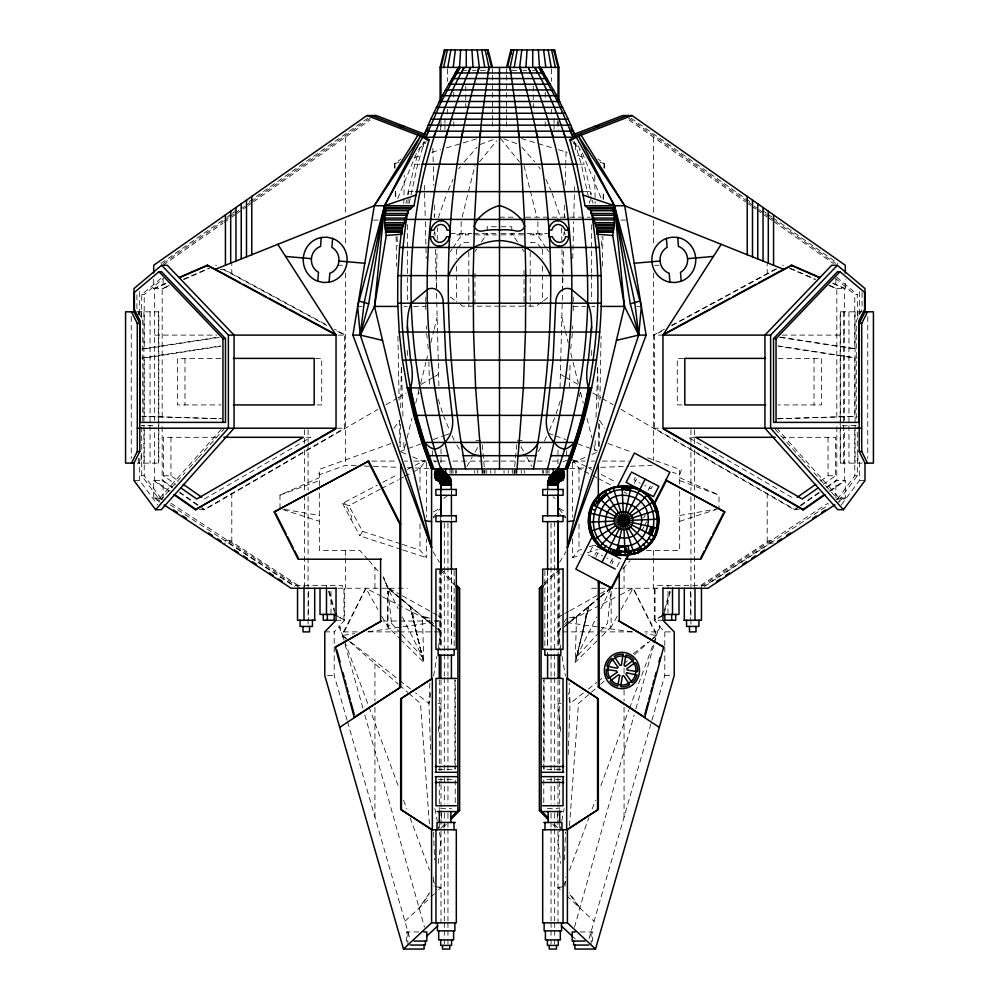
<?xml version="1.0" encoding="UTF-8"?>
<svg xmlns="http://www.w3.org/2000/svg" width="999" height="999" viewBox="0 0 999 999"><rect width="100%" height="100%" fill="white"/><g stroke="black" fill="none" stroke-linecap="round" stroke-linejoin="round"><path stroke-width="0.75" stroke-dasharray="5 3.75" d="M374.937 588.249L374.937 567.507M388.161 591.183L391.471 623.326L387.849 626.947L387.849 591.346L387.849 626.947L400.911 639.822M400.112 446.803L400.474 423.401M400.711 407.804L401.336 367.245M403.833 203.421L404.27 175.349M436.388 287.113L436.551 277.759M436.575 276.199L437.038 249.7M437.212 240.347L437.425 227.872M599.038 446.815L599.525 420.342M599.899 400.099L601.073 336.263M602.36 266.196L602.909 236.613M603.596 199.238L603.733 191.458M604.158 168.094L604.245 163.424L597.939 159.066M560.052 387.687L563.573 249.563M563.923 235.652L563.998 232.492M564.398 217.083L564.472 214.086M565.197 185.427L565.671 166.771M565.709 165.222L566.146 148.127M569.467 387.687L570.129 361.626M572.752 258.616L573.688 221.616M573.801 217.183L574.413 193.144M574.45 191.646L574.612 185.427M575.524 149.675L575.724 141.908M569.38 617.857L576.56 616.433L575.212 662.337L597.002 640.896M572.589 328.996L572.689 325.936M573.176 310.689L573.364 304.583M595.242 440.696L594.942 450.037L593.431 443.981M596.003 417.332L597.627 367.482M601.573 245.979L601.873 236.638M603.084 199.251L603.334 191.471M604.095 168.107L604.245 163.424L601.286 162.537M576.56 616.433L576.535 617.345L569.38 618.119M407.929 203.609L408.204 196.129M408.254 194.63L408.366 191.646M564.447 859.939L565.446 832.055M568.206 754.607L570.029 703.496L569.143 683.241M425.649 301.536L425.836 296.953M429.857 683.241L428.971 703.496L430.794 754.607M440.609 129.82L441.233 120.916M565.022 886.275L565.709 876.985M569.467 825.861L578.496 703.496L590.184 693.306M514.71 466.708L516.808 444.617M438.336 731.38L441.009 703.496L437.999 703.496M600.324 631.131L607.529 623.326L610.839 591.183M570.741 348.651L571.216 344.131M571.853 338.087L572.34 333.554M438.249 863.423L441.009 840.584L438.374 826.872M350.886 519.555L351.436 516.283L344.405 502.385M430.769 692.831L428.971 703.496L415.572 692.944M433.578 676.073L436.913 656.268M438.186 648.651L441.009 631.892L438.686 628.221M409.153 203.334L417.719 164.223L424.5 141.496M405.969 203.334L406.506 200.412M407.58 194.568L414.835 164.223L420.529 145.767M560.626 826.872L557.991 840.584L560.751 863.423M561.8 820.778L564.135 808.591M579.32 396.578L580.307 392.245M599.288 632.255L576.635 656.793L588.873 606.343L599.425 597.714M405.569 443.981L404.058 450.037L403.758 440.696M407.08 437.937L411.988 418.256M415.759 403.121L418.394 392.532M420.654 383.454L425.936 362.275M426.323 360.751L428.209 353.184M430.819 342.707L433.803 330.744M434.178 329.258L437.15 317.295M462.15 217.045L474.962 165.634M433.878 234.478L434.615 231.593M574.525 927.134L634.19 714.922M635.876 708.928L654.008 644.43M654.432 642.919L659.178 626.073L659.927 626.073L658.291 631.892L644.83 631.892M664.31 610.451L669.73 591.208M664.235 613.411L670.479 591.208M589.048 938.81L651.498 721.728M651.935 720.229L664.797 675.536L664.797 647.477M556.131 413.936L560.714 399.475M438.249 217.957L446.99 193.107M681.393 469.98L679.67 474.762L672.414 472.152M563.511 886.275L565.671 880.444M569.467 870.229L588.935 817.731M592.182 808.978L595.429 800.224M600.836 785.639L628.958 709.802M629.495 708.341L653.296 644.18M653.833 642.719L656.543 635.426L633.104 588.249L617.931 596.053M397.714 198.601L416.658 152.934M549.375 430.457L555.669 415.384M448.126 190.272L453.071 179.321M544.368 441.108L546.94 435.839M344.081 639.797L342.457 635.426L365.896 588.249L381.069 596.053M576.635 656.793L596.653 616.957M600.799 608.716L611.151 588.124L611.151 626.947L598.089 639.822M343.519 631.892L365.896 588.249L378.009 609.602M594.817 555.132L596.153 552.547L602.484 555.844M635.314 477.31L633.965 479.895L640.297 483.191M595.829 557.305L600.536 548.264M634.315 483.354L637 478.196M610.202 563.136L613.561 556.68M648.014 490.484L651.373 484.028M611.888 564.01L613.224 561.438L606.905 558.141M652.384 486.201L651.036 488.773L644.717 485.489M617.045 566.708L620.404 560.252M643.681 517.832L645.117 515.122M641.857 530.731L643.918 526.873M644.605 525.586L646.678 521.728M467.02 466.333L472.19 457.18M475.137 451.96L478.084 446.728M617.207 616.271L611.151 626.947L607.529 623.326M620.991 609.602L633.104 588.249L655.481 631.892M582.629 632.067L588.873 606.343L587.137 607.629L583.166 631.143L575.212 662.337L588.698 606.518L589.697 605.494M401.348 549.45L359.89 535.876L362.562 531.368L348.813 505.656L342.507 503.371L377.247 485.189M538.236 451.635L542.157 445.054M559.577 562.325L565.896 551.748M298.102 585.339L230.107 540.684L228.596 543.144L224.076 543.144M560.314 628.221L557.991 631.892L560.814 648.651M564.185 622.102L566.508 618.431M450.399 251.611L452.035 249.188M452.859 247.977L462.674 233.429L462.674 234.877M474.95 251.611L476.585 249.188M481.493 241.908L487.225 233.429L487.225 234.877M394.081 428.296L399.238 420.654M429.607 892.669L419.105 908.041L429.12 894.742M458.703 168.931L460.414 166.583M413.161 471.978L420.005 468.394L425.711 460.527M813.96 472.652L837.537 499.013L854.782 475.749L854.782 429.97M837.537 499.013L840.047 499.013L857.304 475.749L857.304 426.948M841.345 504.832L859.327 480.581L859.327 458.454M433.279 517.207L441.009 507.592M479.495 161.875L496.64 140.759M572.477 538.973L572.477 557.692L578.995 550.174L583.416 548.726M464.11 161.95L477.122 147.19M622.852 568.893L630.082 560.676M141.696 426.948L141.696 475.749L158.953 499.013L222.477 427.934M158.953 499.013L161.463 499.013L185.04 472.652M189.136 468.056L197.327 458.891M198.351 457.742L223.963 429.083M457.554 248.202L462.674 242.52L468.818 242.52L468.818 245.629M560.826 628.758L557.991 631.892L599.662 631.892M564.622 624.587L566.508 622.502L616.545 596.765M357.217 631.892L340.709 631.892L339.073 626.073L344.692 620.254L344.692 588.249M347.065 720.229L334.203 675.536L334.203 631.892L339.822 626.073L344.568 642.919M544.542 583.016L556.955 570.167M544.193 585.152L558.678 570.167M441.358 827.609L444.455 824.4M443.081 827.609L446.178 824.4M404.907 921.265L430.057 897.839M431.156 896.815L434.44 893.755M438.823 889.672L441.009 887.636L438.249 886.95M591.346 692.282L599.525 685.152M600.699 684.128L604.208 681.068M624.063 663.748L627.547 660.714M634.502 654.645L649.587 641.495M650.749 640.484L656.543 635.426L645.866 633.89M418.531 149.276L425.549 143.257M141.696 318.007L141.696 294.58L162.3 277.235M141.696 294.58L144.218 294.58L163.674 278.197M560.314 629.957L557.991 631.892L562.712 628.009M564.959 626.098L568.443 623.189M569.605 622.227L599.238 597.564M600.424 596.565L608.766 589.622M563.898 627.047L568.618 623.164M569.805 622.19L599.338 597.939M600.524 596.977L611.151 588.249L616.895 588.249M600.599 596.753L611.151 588.124M443.856 498.501L446.978 496.016M583.428 692.944L570.029 703.496L568.231 692.831M588.299 689.11L596.828 682.404M598.051 681.443L602.921 677.609M633.391 653.646L648.014 642.132M652.884 638.299L656.543 635.426M541.233 302.535L536.326 306.169L528.658 306.169M543.693 300.711L548.601 297.078M160.964 263.474L226.086 217.745M227.36 216.845L231.194 214.161M232.467 213.262L236.301 210.577M249.076 201.611L367.832 118.219M163.312 263.474L223.326 221.328M224.613 220.442L228.434 217.745M229.72 216.845L233.541 214.161M234.827 213.262L239.935 209.678M241.209 208.779L245.042 206.094M246.316 205.195L250.15 202.51M251.423 201.611L370.179 118.219M163.112 265.272L222.889 223.289M224.163 222.402L227.984 219.718M231.793 217.045L235.627 214.348M236.9 213.461L242.008 209.865M243.294 208.978L247.115 206.281M248.401 205.382L252.235 202.697M253.509 201.798L370.179 119.88M820.641 480.919L828.046 475.749L835.576 475.749L835.576 437.3L782.741 437.3M823.226 484.365L835.576 475.749M621.153 409.44L794.205 509.69L799.25 506.156M800.524 505.269L819.467 492.045M827.047 486.763L835.888 480.581L845.304 480.581L845.304 498.039L838.823 502.297M819.143 492.932L795.142 509.69L654.495 428.209L654.495 335.102L661.338 331.393M826.722 487.637L836.825 480.581L836.825 421.778M829.195 491.171L844.355 480.581L844.355 428.209M830.144 491.171L845.304 480.581M394.842 168.094L394.755 163.424L401.061 159.066M422.49 144.231L426.273 141.608M700.898 585.339L768.893 540.684L773.413 540.684L705.419 585.339L656.755 585.339L656.755 588.249M701.111 586.55L828.109 503.146M704.307 586.55L828.72 504.857M836.5 499.75L839.085 498.039M838.423 501.448L843.606 498.039M433.554 517.644L437.287 515.322M663.061 614.897L654.308 620.254L659.927 626.073M662.574 615.659L655.057 620.254L655.057 588.249M204.283 499.013L310.826 437.3L304.608 437.3M199.338 509.69L204.795 509.69L377.847 409.44M385.951 404.757L396.753 398.501M398.102 397.714L406.206 393.019M421.054 384.415L433.204 377.385M434.553 376.598L438.598 374.25M433.554 511.875L439.772 508.304M557.991 617.345L563.311 614.373M564.635 613.636L568.618 611.4M569.954 610.664L599.188 594.318M600.524 593.581L611.151 587.637M664.51 329.171L653.546 335.102L662.025 335.102M671.353 325.462L776.123 268.719M672.29 325.462L777.06 268.719M382.729 482.33L397.777 474.438M407.367 469.43L425.149 460.114M380.307 489.173L348.813 505.656L349.9 505.656M381.668 488.461L398.102 479.857M399.475 479.145L403.571 476.998M404.945 476.273L411.788 472.689M562.961 461.95L566.683 460.214M279.982 508.603L279.982 495.129L319.33 477.672M153.696 279.233L153.696 288.549L166.346 283.029M165.884 283.641L154.645 288.549L154.645 420.454M169.193 285.489L162.175 288.549L162.175 420.229M183.254 279.358L208.541 268.331M153.696 288.549L163.112 288.549L170.142 285.489M184.191 279.358L209.49 268.331M572.29 462.849L586.326 456.868M591.932 454.483L597.552 452.085M480.244 144.455L495.304 138.799M279.982 495.129L319.33 480.581M391.021 443.506L319.33 469.355L319.33 485.576M356.306 465.759L345.454 465.347L319.33 474.762L317.607 469.98M400.05 451.486L421.278 443.831M433.141 439.56L443.469 435.826M444.505 435.452L450.774 433.191M589.31 546.803L595.192 544.867M572.477 557.692L581.356 554.782M587.287 552.847L597.652 549.45M679.67 521.328L716.096 509.54M394.905 168.107L394.755 163.424L397.714 162.537M413.986 157.655L421.378 155.444M431.743 152.335L440.621 149.675M446.528 147.889L477.609 138.574M560.177 889.672L557.991 887.636L560.751 886.95M394.755 163.424L398.926 162.512M557.991 887.636L563.611 886.55M679.67 515.509L717.507 508.866M141.696 348.951L218.381 337.125M219.368 337.362L144.218 348.951L144.218 294.58M141.696 358.067L220.891 345.866M220.367 346.328L144.218 358.067L144.218 416.346L221.753 418.743M348.251 640.484L342.457 635.426L354.67 633.666M368.394 631.705L432.492 622.502L434.378 624.587M475.761 440.834L481.78 440.197M569.78 468.506L586.85 467.857M588.399 467.807L591.508 467.682M600.811 467.332L628.733 466.283M630.282 466.233L651.997 465.409M777.247 418.743L854.782 416.346L854.782 358.067L778.633 346.328M778.221 418.781L857.304 416.346M842.357 425.824L857.304 425.437L854.782 425.437M382.892 621.053L398.151 621.028M399.675 621.028L430.194 620.991M437.812 620.978L440.871 620.966M464.073 70.317L466.608 70.317M472.302 70.317L476.136 70.317M480.269 70.317L487.175 70.317M511.825 70.317L518.731 70.317M522.864 70.317L526.698 70.317M532.392 70.317L534.927 70.317M414.835 164.223L420.542 164.223M578.458 164.223L584.165 164.223L591.42 194.568M408.116 191.646L414.597 191.646M584.403 191.646L590.884 191.646M499.5 217.183L516.471 217.183M525.736 217.183L568.381 217.183M569.742 217.183L590.072 217.183M373.476 220.08L378.072 220.08M620.928 220.08L625.524 220.08M496.428 226.748L487.225 226.748L487.225 230.757M501.036 226.748L511.775 226.748L511.775 230.757M450.399 233.429L471.878 233.429M473.414 233.429L496.428 233.429M501.036 233.429L525.586 233.429M527.122 233.429L548.601 233.429M474.95 234.877L496.428 234.877M501.036 234.877L524.05 234.877M215.572 265.272L216.521 265.272M337.375 265.272L344.106 265.272M654.894 265.272L658.928 265.272M782.479 265.272L783.428 265.272M220.342 269.48L224.3 269.48L327.647 325.462M230.856 273.551L231.793 273.551L231.793 264.385M768.144 273.551L767.207 273.551L767.207 264.385M828.858 285.489L835.888 288.549L845.304 288.549L845.304 279.233M835.326 278.197L854.782 294.58L857.304 294.58L857.304 318.007M473.414 306.169L462.674 306.169L460.214 304.345M499.5 306.169L474.95 306.169L474.95 270.317M501.036 306.169L527.122 306.169M359.178 306.418L362.25 306.418M404.096 306.418L407.217 306.418M413.449 306.418L425.911 306.418M573.089 306.418L585.551 306.418M591.783 306.418L594.904 306.418M636.75 306.418L639.822 306.418M136.751 311.825L158.816 311.825L158.816 463.124L137.15 463.124M863.423 311.825L840.184 311.825L840.184 463.124L862.249 463.124M154.645 335.102L216.721 335.102M338.274 335.102L345.454 335.102L334.49 329.171M782.279 335.102L844.355 335.102M220.941 358.379L177.435 358.379L177.435 404.932L220.941 404.932M315.497 358.379L321.715 358.379L321.715 404.932L315.497 404.932M683.503 358.379L677.285 358.379L677.285 404.932L683.503 404.932M778.059 358.379L821.565 358.379L821.565 404.932L778.059 404.932M144.218 425.437L141.696 425.437L156.643 425.824M336.975 428.209L345.454 428.209M653.546 428.209L660.514 428.209M216.259 437.3L163.424 437.3L163.424 475.749L175.774 484.365M695.704 437.3L688.174 437.3L794.717 499.013M371.79 461.088L396.703 461.088M404.495 461.088L407.617 461.088M413.836 461.088L426.298 461.088M434.09 461.088L438.761 461.088M440.322 461.088L446.553 461.088M452.772 461.088L482.367 461.088M483.928 461.088L499.5 461.088M501.061 461.088L518.194 461.088M519.742 461.088L546.228 461.088M552.447 461.088L561.8 461.088M572.702 461.088L585.164 461.088M591.383 461.088L594.505 461.088M602.297 461.088L628.771 461.088M141.696 475.749L144.218 475.749L161.463 499.013M163.424 475.749L170.954 475.749L178.359 480.919M854.782 475.749L857.304 475.749M134.003 480.581L139.673 480.581L157.655 504.832M160.177 502.297L153.696 498.039L153.696 480.581L163.112 480.581L171.953 486.763M859.327 480.581L864.997 480.581M230.856 494.043L231.793 494.043L231.793 543.144M768.144 494.043L767.207 494.043L767.207 543.144M153.696 498.039L163.112 498.039L163.112 480.581M845.304 498.039L835.888 498.039L835.888 480.581M794.205 509.69L799.662 509.69M230.107 540.684L225.587 540.684L293.581 585.339L342.245 585.339L342.245 588.249M773.413 543.144L770.404 543.144L768.893 540.684M646.328 550.424L679.67 550.424L679.67 487.125M338.037 588.249L387.088 588.249M389.435 588.249L407.405 588.249M591.595 588.249L609.565 588.249M617.969 588.249L660.963 588.249M336.039 620.254L344.692 620.254L335.939 614.897M662.961 620.254L654.308 620.254L654.308 588.249M339.073 626.073L339.822 626.073M324.787 631.892L334.203 631.892M367.869 631.892L397.802 631.892M399.338 631.892L441.009 631.892L438.174 628.758M601.198 631.892L634.178 631.892M659.178 626.073L664.797 631.892L671.515 631.892M327.485 675.536L334.203 675.536M664.797 675.536L671.515 675.536M561.001 703.496L557.991 703.496L560.664 731.38M438.261 769.38L455.232 769.38L455.232 679.994M560.739 769.38L543.768 769.38L543.768 679.994M438.261 779.557L455.232 779.557L455.232 804.207M560.739 779.557L543.768 779.557L543.768 804.207M440.684 808.653L451.598 808.653M547.402 808.653L558.316 808.653M418.881 931.955L406.443 931.955L406.443 941.046L409.428 941.046M580.119 931.955L592.557 931.955L592.557 941.046L589.572 941.046M141.696 416.346L220.779 418.781M364.061 466.046L371.815 466.346M373.376 466.408L398.189 467.332M407.492 467.682L413.698 467.919M415.259 467.982L432.317 468.618M517.22 440.197L523.239 440.834M429.62 618.119L422.465 617.345L422.44 616.433L429.62 617.857M566.508 622.502L633.653 632.142M780.619 337.125L857.304 348.951M779.632 337.362L854.782 348.951L854.782 294.58M778.109 345.866L857.304 358.067M284.528 509.403L319.33 515.509M435.389 886.55L441.009 887.636M600.074 162.512L604.245 163.424M521.391 138.574L552.472 147.889M558.379 149.675L567.257 152.335M577.622 155.444L585.014 157.655M282.904 509.54L319.33 521.328M362.562 531.368L400.861 543.906M402.335 544.393L420.005 550.174L426.523 557.692L426.523 538.973M402.834 549.937L426.523 557.692M607.979 443.506L631.455 451.973M647.539 457.767L679.67 469.355L679.67 485.576M548.226 433.191L554.495 435.452M555.531 435.826L565.859 439.56M577.722 443.831L597.614 450.999M679.67 480.581L719.018 495.129L719.018 508.603M503.696 138.799L518.756 144.455M401.448 452.085L407.068 454.483M412.674 456.868L426.71 462.849M832.654 283.029L845.304 288.549M833.116 283.641L844.355 288.549L844.355 420.454M790.459 268.331L815.746 279.358M829.807 285.489L836.825 288.549L836.825 420.229M789.51 268.331L814.809 279.358M679.67 477.672L719.018 495.129M433.554 460.801L436.039 461.95M382.455 596.765L429.982 621.216M599.163 547.552L593.681 544.705L588.311 555.032L593.793 557.879M573.851 460.114L591.633 469.43M601.223 474.438L616.271 482.33M572.477 459.403L578.995 468.394L583.104 470.541M584.465 471.266L591.321 474.837M592.682 475.561L596.79 477.709M598.164 478.421L611.85 485.589M624.175 492.045L626.91 493.481M223.351 269.48L326.71 325.462M337.662 331.393L344.505 335.102L344.505 428.209L203.858 509.69L179.857 492.932M389.173 588.386L401.136 595.067M402.472 595.804L431.705 612.15M433.029 612.887L437.025 615.109M438.349 615.859L441.009 617.345M559.228 508.304L565.446 511.875M560.402 374.25L564.447 376.598M565.796 377.385L577.946 384.415M592.794 393.019L600.899 397.714M602.247 398.501L613.049 404.757M336.426 615.659L343.943 620.254L343.943 588.249M557.991 512.999L560.476 514.547M561.713 515.322L565.446 517.644M170.891 503.146L300.474 588.249M159.915 498.039L162.5 499.75M170.28 504.857L294.693 586.55M155.394 498.039L160.577 501.448M572.727 141.608L576.51 144.231M179.533 492.045L201.011 507.042M202.273 507.917L204.795 509.69M172.278 487.637L162.175 480.581L162.175 421.778M169.805 491.171L154.645 480.581L154.645 428.209M153.696 480.581L168.856 491.171M631.168 118.219L749.924 201.611M762.699 210.577L766.533 213.262M767.806 214.161L771.64 216.845M772.914 217.745L838.036 263.474M628.821 118.219L747.577 201.611M748.85 202.51L752.684 205.195M753.958 206.094L757.791 208.779M759.065 209.678L764.173 213.262M765.459 214.161L769.28 216.845M770.566 217.745L774.387 220.442M775.674 221.328L835.688 263.474M628.821 119.88L745.491 201.798M746.765 202.697L750.599 205.382M751.885 206.281L755.706 208.978M756.992 209.865L762.1 213.461M763.373 214.348L767.207 217.045M768.481 217.932L772.289 220.617M773.563 221.503L833.341 263.486M450.399 297.078L455.307 300.711M342.457 635.426L346.116 638.299M350.986 642.132L398.514 679.52M399.725 680.481L410.701 689.11M553.059 496.84L555.144 498.501M390.197 590.034L400.749 598.676M401.923 599.637L411.863 607.629L415.834 631.143L423.788 662.337L401.998 640.896M387.849 588.249L398.476 596.977M399.662 597.939L429.195 622.19M430.382 623.164L435.102 627.047M436.288 628.009L441.009 631.892L438.686 629.957M389.036 588.636L400.961 598.551M402.147 599.55L429.395 622.227M430.557 623.189L434.041 626.098M836.7 277.235L857.304 294.58M573.451 143.257L580.469 149.276M349.413 641.495L398.301 684.128M399.475 685.152L407.654 692.282M408.816 693.306L420.504 703.496L429.533 825.861M566.758 895.791L594.093 921.265M572.04 935.951L575.287 938.973M409.303 605.494L410.302 606.518L423.788 662.337L422.44 616.433M442.045 570.167L454.458 583.016M440.322 570.167L454.807 585.152M554.545 824.4L557.642 827.609M552.822 824.4L555.919 827.609M391.471 623.326L400.736 633.366M401.773 634.477L422.365 656.793L410.127 606.343L416.371 632.067M541.446 248.202L536.326 242.52L530.182 242.52L530.182 245.629M776.523 427.934L840.047 499.013M775.037 429.083L800.649 457.742M801.673 458.891L809.864 468.056M521.878 147.19L534.89 161.95M368.019 559.652L359.89 550.424L319.33 550.424L319.33 487.125M368.918 560.676L378.633 571.715M500.449 138.411L519.505 161.875M558.953 508.791L565.721 517.207M569.88 894.742L579.895 908.041L569.393 892.669M538.586 166.583L540.297 168.931M546.141 247.977L536.326 233.429L536.326 234.877M546.965 249.188L548.601 251.611M517.507 241.908L511.775 233.429L511.775 234.877M522.415 249.188L524.05 251.611M599.762 420.654L604.919 428.296M433.104 551.748L439.423 562.325M456.843 445.054L460.764 451.635M381.793 616.271L387.849 626.947M520.916 446.728L523.863 451.96M526.81 457.18L531.98 466.333M342.507 503.371L359.89 535.876M389.223 590.871L398.201 608.716M402.347 616.957L422.365 656.793M452.06 435.839L454.632 441.108M545.929 179.321L550.874 190.272M387.275 586.838L383.254 576.972L387.849 587.637M443.331 415.384L449.625 430.457M582.342 152.934L601.286 198.601M383.254 576.972L387.849 588.124M344.618 641.258L368.419 705.431M368.956 706.892L398.164 785.639M403.571 800.224L406.818 808.978M410.065 817.731L429.533 870.229M433.329 880.444L434.403 883.353M552.01 193.107L560.751 217.957M438.286 399.475L442.869 413.936M578.471 145.767L584.165 164.223M574.5 141.496L581.281 164.223L589.847 203.334M347.502 721.728L409.952 938.81M344.992 644.43L363.124 708.928M364.81 714.922L424.475 927.134M329.27 591.208L334.69 610.451M328.521 591.208L335.177 614.897M564.385 231.593L565.122 234.478M524.038 165.634L536.85 217.045M561.85 317.295L564.822 329.258M565.197 330.744L568.181 342.707M570.791 353.184L572.677 360.751M573.064 362.275L578.346 383.454M580.606 392.532L583.241 403.121M587.012 418.256L591.92 437.937M418.032 389.348L419.018 393.693M434.865 808.591L437.2 820.778M592.494 200.412L593.031 203.334M562.087 656.268L565.422 676.073M426.66 333.554L427.147 338.087M427.784 344.131L428.259 348.651M482.192 444.617L484.29 466.708M433.291 876.985L433.978 886.275M557.767 120.916L558.391 129.82M573.164 296.953L573.351 301.536M590.634 191.646L590.746 194.643M590.796 196.154L591.071 203.659M433.554 832.055L434.553 859.939M395.666 191.471L395.916 199.251M397.127 236.638L397.427 245.979M401.373 367.482L402.997 417.332M425.636 304.583L425.824 310.689M426.311 325.936L426.411 328.996M432.854 148.127L433.291 165.222M433.329 166.771L433.803 185.427M434.528 214.086L434.602 217.083M435.002 232.492L435.077 235.652M435.427 249.563L438.948 387.687M423.276 141.908L423.476 149.675M424.388 185.427L424.513 190.085M424.587 193.144L425.187 217.083M425.312 221.616L426.248 258.616M428.871 361.626L429.495 386.151M561.575 227.872L561.788 240.347M561.962 249.7L562.425 276.199M562.449 277.759L562.612 287.113M395.267 191.458L395.404 199.238M396.091 236.613L396.64 266.196M397.927 336.263L399.101 400.099M399.475 420.342L399.962 446.815M594.73 175.349L595.167 203.421M597.664 367.245L598.289 407.804M598.526 423.401L598.888 446.803M867.756 316.508L867.756 458.454M862.087 292.407L862.087 309.415L856.268 321.054L856.268 420.941M859.327 291.646L859.327 314.947M857.916 311.825L857.916 316.508M857.916 455.332L857.916 463.124M855.069 311.825L855.069 463.124M848.95 311.825L848.95 463.124M843.656 311.825L843.656 463.124M840.596 311.825L840.596 463.124M835.888 279.233L835.888 288.549M828.046 437.3L828.046 475.749M814.035 358.379L814.035 404.932M694.555 429.77L694.555 443.756M694.555 449.975L694.555 493.518M694.555 495.067L694.555 586.8M690.921 429.77L690.921 442.207M690.921 443.756L690.921 490.409M690.921 496.628L690.921 617.894M690.921 619.455L690.921 624.113M690.484 591.296L690.484 618.731M667.994 585.339L667.994 588.249M667.994 591.333L667.994 612.899M664.797 631.892L664.797 645.916M653.546 137.238L653.546 214.36M653.546 220.542L653.546 246.753M653.546 273.027L653.546 460.714M653.546 550.424L653.546 556.468M653.546 557.979L653.546 588.249M624.063 567.507L624.063 588.249M624.063 668.418L624.063 674.65M624.063 690.209L624.063 701.111M624.063 707.342L624.063 817.082M591.658 224.725L591.658 272.839M591.658 274.388L591.658 300.774M591.658 350.437L591.658 358.204M591.096 931.955L591.096 945.054M578.995 468.394L578.995 489.997M578.995 523.951L578.995 550.174M572.477 462.525L572.477 517.132M566.683 450.749L566.683 458.703M564.323 205.107L564.323 217.183M559.715 569.093L559.715 648.701M559.715 679.907L559.715 770.441M559.715 781.368L559.715 809.465M559.715 823.513L559.715 828.196M558.316 490.921L558.129 493.831M558.316 569.093L558.129 647.802M558.129 652.26L558.129 655.169M558.029 121.728L558.029 126.374M557.991 450.187L557.991 464.26M557.991 490.222L557.991 493.668M557.991 570.654L557.991 650.574M557.991 680.144L557.991 770.516M557.991 778.308L557.991 782.991M557.991 784.552L557.991 828.196M557.991 831.293L557.991 922.864M557.592 813.124L557.592 822.477M554.682 521.628L554.682 652.672M554.682 654.22L554.682 676.061M554.682 677.622L554.682 771.216M554.682 777.459L554.682 803.983M554.682 813.336L554.682 827.372M554.682 828.933L554.682 920.966M554.682 922.527L554.682 928.77M554.682 930.331L554.682 944.367M554.058 118.669L554.058 123.314M554.058 124.863L554.058 129.508M551.623 68.956L551.623 81.381M551.623 109.303L551.623 113.961M551.048 523.189L551.048 652.672M551.048 654.22L551.048 676.061M551.048 677.622L551.048 771.216M551.048 777.459L551.048 803.983M551.048 813.336L551.048 827.372M551.048 828.933L551.048 920.966M551.048 922.527L551.048 928.77M551.048 930.331L551.048 944.367M548.963 468.943L548.963 473.314M547.589 490.921L547.589 493.831M547.589 570.641L547.589 647.802M547.589 652.26L547.589 655.169M547.402 490.921L547.402 493.831M547.402 569.093L547.402 647.802M547.277 470.404L547.277 473.314M546.041 468.943L546.041 473.314M545.217 92.233L545.217 100M545.217 121.728L545.217 126.374M544.855 570.641L544.855 647.802M544.08 678.446L544.08 769.38M543.581 470.404L543.581 473.314M542.457 249.338L542.457 258.566M542.457 266.258L542.457 301.623M542.332 470.404L542.332 473.314M542.082 233.429L542.082 234.877L530.182 234.877L530.182 233.429M539.398 233.429L539.398 234.877M537.862 221.553L537.862 233.429M533.254 86.026L533.254 107.755M533.254 233.429L533.254 234.877M530.182 251.835L530.182 306.169M524.238 470.404L524.238 473.314M524.05 270.317L524.05 306.169M521.241 470.404L521.241 473.314M516.958 470.404L516.958 473.314M516.358 468.943L516.358 473.314M515.297 468.943L515.297 473.314M514.622 470.404L514.622 473.314M514.048 470.404L514.048 474.762M512.3 468.943L512.3 473.314M508.229 470.404L508.229 473.314M506.53 68.956L506.53 73.614M506.53 75.162L506.53 107.755M506.53 109.303L506.53 113.961M506.53 115.509L506.53 120.167M506.53 121.728L506.53 126.374M504.02 470.404L504.02 473.314M494.98 468.943L494.98 473.314M492.47 68.956L492.47 73.614M492.47 75.162L492.47 107.755M492.47 109.303L492.47 113.961M492.47 115.509L492.47 120.167M492.47 121.728L492.47 126.374M490.771 470.404L490.771 473.314M486.7 470.404L486.7 473.314M484.952 470.404L484.952 473.314M484.378 470.404L484.378 473.314M483.703 470.404L483.703 473.314M482.642 468.943L482.642 473.314M482.042 468.943L482.042 473.314M477.759 468.943L477.759 473.314M474.762 470.404L474.762 473.314M468.818 233.429L468.818 234.877L456.918 234.877L456.918 233.429M468.818 251.835L468.818 306.169M465.746 86.026L465.746 107.755M465.746 233.429L465.746 234.877M461.138 221.553L461.138 233.429M459.602 233.429L459.602 234.877M456.668 470.404L456.668 473.314M456.543 249.338L456.543 258.566M456.543 266.258L456.543 301.623M455.419 470.404L455.419 473.314M454.92 679.994L454.92 769.38M454.145 570.641L454.145 647.802M453.783 92.233L453.783 100M453.783 121.728L453.783 126.374M452.959 468.943L452.959 473.314M451.723 470.404L451.723 473.314M451.598 490.921L451.598 493.831M451.598 569.093L451.598 647.802M451.411 490.921L451.411 493.831M451.411 515.809L451.411 520.179M451.411 569.093L451.411 647.802M450.037 468.943L450.037 473.314M447.952 523.189L447.952 652.672M447.952 654.22L447.952 676.061M447.952 677.622L447.952 771.216M447.952 777.459L447.952 803.983M447.952 813.336L447.952 827.372M447.952 828.933L447.952 920.966M447.952 922.527L447.952 928.77M447.952 930.331L447.952 944.367M447.377 68.956L447.377 81.381M447.377 109.303L447.377 113.961M444.942 118.669L444.942 123.314M444.942 124.863L444.942 129.508M444.318 523.189L444.318 652.672M444.318 654.22L444.318 676.061M444.318 677.622L444.318 771.216M444.318 777.459L444.318 803.983M444.318 813.336L444.318 827.372M444.318 828.933L444.318 920.966M444.318 922.527L444.318 928.77M444.318 930.331L444.318 944.367M441.408 813.124L441.408 822.477M440.971 121.728L440.971 126.374M441.009 448.776L441.009 464.298M441.009 490.222L441.009 493.668M441.009 570.654L441.009 650.574M441.009 680.144L441.009 770.516M441.009 778.308L441.009 782.991M441.009 784.552L441.009 829.757M441.009 831.293L441.009 922.864M440.871 490.921L440.871 493.831M440.871 569.093L440.871 647.802M440.684 489.473L440.684 493.831M440.684 515.809L440.684 520.179M440.684 569.093L440.684 647.802M439.285 569.093L439.285 648.701M439.285 679.907L439.285 770.441M439.285 781.368L439.285 809.465M439.285 823.513L439.285 828.196M434.677 205.107L434.677 217.083M432.317 450.749L432.317 458.766M426.523 462.525L426.523 517.132M420.005 468.394L420.005 489.997M420.005 523.951L420.005 550.174M407.904 931.955L407.904 945.054M407.342 224.725L407.342 275.949M407.342 277.497L407.342 300.774M407.342 350.437L407.342 358.204M374.937 663.748L374.937 701.111M374.937 707.342L374.937 817.082M345.454 137.238L345.454 214.36M345.454 220.542L345.454 246.753M345.454 273.027L345.454 465.347M345.454 550.424L345.454 556.468M345.454 557.979L345.454 588.249M331.006 591.333L331.006 614.435M326.486 585.339L326.486 588.249M308.516 591.296L308.516 620.254M308.079 429.77L308.079 442.207M308.079 443.756L308.079 490.409M308.079 496.628L308.079 617.894M308.079 619.455L308.079 624.113M304.445 429.77L304.445 443.756M304.445 449.975L304.445 493.518M304.445 495.067L304.445 586.8M304.008 585.339L304.008 588.249M184.965 358.379L184.965 404.932M170.954 437.3L170.954 475.749M163.112 279.233L163.112 288.549M158.404 311.825L158.404 463.124M150.05 311.825L150.05 463.124M144.218 429.97L144.218 475.749M143.931 311.825L143.931 463.124M142.732 420.941L142.732 321.054L136.913 309.415L136.913 292.407M141.084 311.825L141.084 316.508M141.084 455.332L141.084 463.124M139.673 291.646L139.673 314.947M139.673 458.454L139.673 480.581M138.636 311.825L138.636 314.947M138.636 458.454L138.636 463.124M131.244 316.508L131.244 458.454"/><path stroke-width="1.5" d="M659.303 727.347L598.326 687.175L598.326 581.256L611.912 588.199L575.836 569.093L593.244 534.602M663.698 647.04L618.506 620.729L663.698 647.04L644.805 717.307L599.075 687.175L599.075 581.256M477.909 71.866L479.045 67.408C439.323 196.878 441.695 336.75 465.546 468.943M401.748 229.733L399.575 247.44L397.802 275.612L397.677 303.197L601.323 303.197L601.198 275.612L599.425 247.44L597.252 229.733M622.926 546.952L620.966 547.152A3.934 2.323 5 0 0 620.154 550.761L624.887 551.398A3.934 2.323 5 0 0 624.887 547.377L622.926 546.952L623.051 545.779M557.991 468.943L558.029 467.569M557.729 219.418L557.829 220.704A12.812 10.09 78.7 0 0 548.701 230.132L549.188 236.713A12.812 10.09 78.7 0 0 559.715 246.154L559.802 247.44M559.715 246.154A12.812 10.09 78.7 0 0 568.831 236.713L568.344 230.132A12.812 10.09 78.7 0 0 557.829 220.704M450.861 484.952L450.349 480.956L446.491 474.026C444.318 475.337 438.386 479.845 440.022 481.481C430.082 480.744 435.127 460.039 444.08 472.789M548.139 484.952L548.651 480.956L552.509 474.026C554.682 475.337 560.614 479.845 558.978 481.481C568.918 480.744 563.873 460.039 554.92 472.789M565.097 468.943L574.45 442.432A70.917 8.866 -73.3 0 0 583.016 415.384A72.752 9.241 -76.7 0 0 588.548 387.899A30.232 11.401 -79.4 0 1 588.399 360.09L591.608 326.773M662.961 588.249L662.961 620.254L674.213 631.892L674.213 675.536L595.516 949.05L567.407 922.864L542.682 922.864L542.682 829.757L567.407 829.757L598.326 809.39L598.326 698.813L567.407 678.446L567.407 468.943C588.299 416.171 599.862 359.79 601.311 303.034M459.503 67.408L460.639 49.95M525.936 67.408L527.072 49.95M591.346 332.043L591.608 326.498A32.567 12.438 -86.7 0 0 587.674 303.047C588.611 222.04 575.187 138.661 534.94 67.408L537.437 73.114M431.593 547.514L352.897 335.102L374.313 205.732L420.529 136.226L384.528 205.732L374.513 306.418L431.593 547.514L360.277 335.102L374.513 306.418L386.263 235.452L402.247 234.178L401.685 230.332L406.406 215.297L407.904 213.499L408.116 210.714L413.923 205.732L422.277 164.223L429.183 139.573L366.958 115.534L153.696 265.272L153.696 273.027M439.198 247.44L439.285 246.154A12.812 10.09 -78.7 0 0 449.812 236.713L450.299 230.132A12.812 10.09 -78.7 0 0 441.171 220.704L441.271 219.418M485.189 49.95L488.961 67.408L481.718 119.181L477.584 164.223L474.525 219.418L473.176 275.612L473.551 332.043L475.636 387.899L481.93 468.943M317.769 281.243L318.494 272.24L317.307 271.603A14.311 13.824 -90 0 1 319.293 246.903L320.554 246.478L321.278 237.475L326.998 237.188L332.605 238.449A22.727 21.953 -90 0 1 347.065 261.726A22.727 21.953 -90 0 1 329.096 282.218L323.376 282.505L317.769 281.243A22.727 21.953 -90 0 1 303.309 257.967A22.727 21.953 -90 0 1 321.278 237.475M329.096 282.218L329.82 273.214L331.081 272.789A14.311 13.824 -90 0 0 333.067 248.089L331.88 247.452L332.605 238.449M447.19 474.413L449.6 477.222L451.598 484.952L440.684 484.952L439.298 481.481M588.498 522.202C586.038 476.648 657.167 473.538 658.703 519.13C661.163 564.685 590.022 567.794 588.498 522.202L658.703 519.13M625.037 551.398L624.912 550.674L624.887 552.21L616.858 551.51L616.932 550.774C577.747 542.519 591.258 481.493 630.269 490.559C664.697 497.44 660.052 550.674 624.949 551.473L625.074 552.197L629.045 551.498M622.252 489.847L622.177 485.651L622.102 486.488C571.553 490.272 585.102 567.032 633.89 553.284M620.079 550.524L619.767 554.045L617.182 553.821L617.832 550.324M623.139 489.61L623.101 486.051C658.915 483.591 671.665 538.786 638.124 551.823M616.858 551.51L618.131 545.354C586.001 538.573 597.09 488.548 629.07 495.979C661.188 502.759 650.112 552.784 618.131 545.354M620.641 554.445L620.941 551.123L616.932 550.774M621.291 547.09L621.415 545.641M626.248 490.297L626.361 489.035M626.41 488.486L626.598 486.363M629.507 489.31L629.432 490.159L630.094 486.663L629.507 489.31L623.214 488.761L623.101 486.051M625.137 555.769L622.065 485.564M630.269 490.559L630.344 489.71L622.327 489.011M637.936 551.398C667.195 539.984 661.837 492.557 630.993 487.275L631.068 486.426M558.191 471.391C559.79 466.895 564.135 479.632 561.101 480.207M567.407 547.514L638.723 335.102L641.358 306.418L614.472 205.732L578.471 136.226L624.687 205.732L646.103 335.102L567.407 547.514L624.487 306.418L614.472 205.732L570.978 127.66M517.07 468.943L523.364 387.899L525.449 332.043L525.824 275.612L524.475 219.418L521.416 164.223L517.282 119.181L510.089 67.408L513.811 49.95M352.897 335.102L360.277 335.102L364.185 302.922L384.528 205.732L428.022 127.66M453.196 67.408L455.369 49.95M519.617 67.408L521.803 49.95M551.81 474.413L549.4 477.222L547.402 484.952L558.316 484.952L557.792 483.316L548.101 480.906L547.589 489.473M549 484.952C548.926 477.16 555.506 470.029 563.399 470.042M550.137 484.952C550.062 477.622 556.256 470.891 563.698 470.904M551.448 484.952C551.386 478.209 557.08 472.028 563.923 472.04M552.859 484.952C552.809 478.896 557.917 473.339 564.06 473.351M554.27 484.952C554.22 479.632 558.716 474.75 564.11 474.762M555.594 484.952L558.066 478.746L564.06 476.173M556.718 484.952L558.828 479.682L563.923 477.497M557.592 484.952L559.378 480.482L563.698 478.621M558.316 483.541L558.129 489.473M479.745 137.238L480.519 131.331M488.099 73.576L488.911 67.408M533.454 468.943C557.305 336.75 559.677 196.878 519.955 67.408L521.091 71.866M382.542 340.359L360.277 335.102L368.718 303.783L384.528 205.732L416.009 195.055M559.465 481.605C562.837 479.195 556.293 468.169 552.809 473.201M407.867 210.639C397.852 269.231 399.175 329.595 410.452 387.899A72.752 9.241 76.7 0 0 415.984 415.384A70.917 8.866 73.3 0 0 424.55 442.432L433.903 468.943M447.764 67.408L450.849 49.95M514.198 67.408L517.282 49.95M441.171 220.704A12.812 10.09 -78.7 0 0 430.656 230.132L430.169 236.713A12.812 10.09 -78.7 0 0 439.285 246.154M386.263 235.452L384.59 222.665L385.302 210.714L384.528 205.732L357.642 306.418L360.277 335.102M443.606 67.408L447.39 49.95M468.481 73.227L470.566 67.408C415.422 192.795 417.17 338.261 451.486 468.943M615.309 551.411L614.335 550.387L613.261 553.346L614.785 553.234M614.947 553.059L615.084 552.435L614.647 553.846M613.823 551.773L615.159 551.585M612.674 553.334L613.886 550.012L615.996 550.786L615.122 554.233L615.634 552.422M615.996 550.786L615.484 552.584L613.249 551.773M615.996 554.969L631.193 486.363M617.182 553.821L617.769 551.173L620.004 551.373M590.122 387.899L583.741 415.384L575.774 442.432L566.246 468.943M445.204 49.95L440.984 67.408L440.971 100M507.417 67.408L511.638 49.95M440.097 100L440.097 67.408L444.468 49.95L488.111 49.95L492.47 67.408M506.53 67.408L510.889 49.95L554.532 49.95L558.903 67.408L558.903 100M461.326 137.238L462.837 131.294M547.514 468.943C581.83 338.261 583.578 192.795 528.434 67.408L530.519 73.227M461.563 73.114L464.06 67.408C397.689 188.986 398.014 339.648 440.696 468.943M644.855 714.31L648.076 702.359M648.875 699.362L650.087 694.879M650.886 691.895L652.097 687.412M652.896 684.415L654.108 679.932M654.907 676.947L656.118 672.464M658.928 662L660.127 657.504M612.862 211.114L613.398 209.315L613.398 210.714M646.103 335.102L638.723 335.102L624.487 306.418L612.737 235.452L614.41 222.665L613.698 210.714L614.472 205.732L582.991 195.055L576.723 164.223L569.817 139.573L632.042 115.534L845.304 265.272L845.304 273.027M558.304 468.943C576.585 415.584 586.401 359.428 587.674 303.047L571.453 289.335A14.685 11.651 89.6 0 0 555.706 303.059L553.059 360.09L546.803 415.384A34.565 26.286 -64 0 0 554.37 442.432A39.161 22.415 -65.5 0 0 564.597 449.063A39.161 14.086 -68.6 0 0 574.45 442.432C598.114 367.919 604.245 287.762 591.133 210.639M612.737 235.452L596.753 234.178L597.315 230.332L592.594 215.297L591.096 213.499L590.884 210.714L585.077 205.732L582.991 195.055M445.517 137.238L448.126 129.97M612 552.534L613.149 549.4M615.022 552.21L615.446 550.786M651.685 526.985L649.188 533.878L648.488 533.616L650.998 526.735L654.407 527.584L651.648 535.152L650.961 534.902M649.974 533.266L651.91 527.959L651.211 527.709L653.558 528.334L651.485 534.053L649.288 533.016L651.485 534.053M650.786 533.803L652.871 528.084L653.558 528.334M457.53 70.28L458.578 67.408L442.257 95.692L430.794 119.181L423.164 137.238L426.66 139.735M559.702 481.481L557.754 483.678C560.963 481.118 552.147 478.096 549.612 477.135L548.101 480.906M548.601 481.318L549.612 477.135M558.291 483.728L558.841 482.217M440.159 482.217L441.246 483.678C440.609 481.243 456.343 483.354 449.388 477.135L441.321 481.218L440.159 482.217L440.709 483.728M450.399 481.318L449.388 477.135M433.391 137.238L435.264 132.967M609.914 551.773L611.263 548.713M454.645 75.787L458.578 67.408L454.42 75.624M429.183 130.257L425.761 137.238L441.308 101.498L459.977 67.408L456.555 74.388M131.481 463.124L137.3 451.486L137.3 323.464L131.481 311.825M139.823 451.486L134.003 463.124L134.003 480.581L155.582 509.69L161.251 509.69L234.053 428.209L234.053 335.102L167.308 265.272L161.638 265.272L134.003 288.549L134.003 311.825L139.823 323.464L139.823 451.486L137.3 451.486M859.177 323.464L864.997 311.825L864.997 288.549L837.362 265.272L831.692 265.272L764.947 335.102L764.947 428.209L837.749 509.69L843.418 509.69L864.997 480.581L864.997 463.124L859.177 451.486L859.177 323.464L861.7 323.464L867.519 311.825M616.982 487.537L634.39 453.034L669.842 472.265L653.87 503.833M627.921 555.107L611.151 588.249L611.925 588.199L619.268 573.701L618.506 573.701M626.598 559.203L629.358 553.746M654.395 504.283L666.52 480.319L724.812 511.938L700.898 559.203L625.849 559.203M700.848 557.817L704.37 550.861M705.769 548.076L711.4 536.962M712.811 534.178L723.363 513.324M630.819 473.339L626.123 482.367L653.508 496.628L658.89 486.301L631.493 472.052M602.01 562.162L645.192 479.17M178.996 277.522L207.105 265.272L215.821 269.48L214.885 269.48L374.313 205.732L417.894 135.202M561.987 470.042L562.699 468.943M825.087 494.692L803.621 509.69L662.961 428.209L662.961 335.102L721.191 244.318M594.742 505.656L599.612 498.701L606.118 493.231M604.145 548.451L606.068 545.716M549.525 477.497L552.022 473.888M558.741 482.592L560.764 480.219L563.399 479.495M155.582 509.69L228.384 428.209L228.384 335.102L161.638 265.272M599.862 546.578L647.327 494.755M843.418 509.69L770.616 428.209L770.616 335.102L837.362 265.272M773.526 338.624L837.487 271.691L840.009 271.691L864.61 292.407L864.61 309.415L858.79 321.054L858.79 422.39L773.526 422.39L773.526 338.624L776.048 338.624L840.009 271.691M547.652 819.043L539.373 810.476L539.373 588.374L542.469 585.152M548.339 817.969L541.096 810.476L541.096 588.374L543.169 586.226M450.661 817.969L457.904 810.476L457.904 588.374L455.831 586.226M451.348 819.043L459.627 810.476L459.627 588.374L456.531 585.152M336.039 588.249L336.039 620.254L324.787 631.892L324.787 675.536L403.484 949.05L431.593 922.864L456.318 922.864L456.318 829.757L431.593 829.757L400.674 809.39L400.674 698.813L432.342 678.446L432.342 829.757L400.674 809.39M426.96 935.951L437.762 925.886M158.991 271.691L134.39 292.407L134.39 309.415L140.21 321.054L140.21 422.39L225.474 422.39L225.474 338.624L161.513 271.691L158.991 271.691L222.952 338.624L222.952 422.39M552.509 474.026L555.606 471.565L563.061 469.493M427.822 140.559L429.183 139.573M572.34 139.735L575.836 137.238L568.206 119.181L556.743 95.692L540.422 67.408L541.47 70.28M797.19 497.29L815.696 484.365M818.293 487.812L802.247 499.013L695.704 437.3L775.212 437.3M762.487 486.401L802.672 509.69L824.15 494.692M335.339 647.19L381.368 621.053L335.339 647.19L354.195 717.307L400.674 687.175L400.674 464.06M339.697 727.347L400.674 687.175M400.674 698.813L432.342 678.446M598.326 809.39L566.658 829.757L566.658 678.446L567.407 678.446M716.608 581.443L720.491 578.883M725.674 575.486L729.57 572.927M742.519 564.423L746.415 561.863M751.598 558.466L755.481 555.906M760.664 552.509L764.56 549.949M777.509 541.446L781.405 538.886M786.588 535.489L790.471 532.929M812.499 518.469L816.395 515.921M821.578 512.512L825.461 509.965M834.927 504.857L707.929 588.249L662.674 588.249M593.968 539.547L653.234 501.785M559.964 480.694L560.689 480.694M173.913 494.692L195.379 509.69L336.039 428.209L336.039 335.102L277.809 244.318M195.379 509.69L236.513 486.401M239.186 484.852L255.269 475.549M257.942 473.988L260.627 472.44M263.299 470.891L272.677 465.459M275.362 463.911L335.639 428.983M381.368 559.203L298.102 559.203L274.188 511.938L368.681 461.088L400.674 524.338L399.925 524.338L367.919 461.088M368.681 461.088L274.188 511.938M663.386 334.365L709.665 309.29M712.387 307.817L730.082 298.239M732.804 296.765L755.956 284.228M758.678 282.754L781.817 270.217M820.004 277.522L791.895 265.272L783.179 269.48L784.115 269.48L624.687 205.732L585.077 205.732M662.961 335.102L791.895 265.272M179.932 277.522L208.042 265.272M435.939 480.032L437.899 480.207M554.87 471.565L562.337 469.493M554.795 472.04L558.266 470.554M560.414 480.856L561.838 480.207M573.451 134.528L622.639 115.534L632.042 115.534M575.349 135.614L627.347 115.534M639.922 301.074L630.282 303.783L614.472 205.732L634.815 302.922L638.723 335.102L616.458 340.359M444.13 471.565C438.361 466.096 436.401 476.323 437.162 480.207L439.036 480.694M590.097 531.231L657.105 510.102M666.395 238.449L672.002 237.188L677.722 237.475A22.727 21.953 90 0 1 695.691 257.967A22.727 21.953 90 0 1 681.231 281.243L675.624 282.505L669.904 282.218A22.727 21.953 90 0 1 651.935 261.726A22.727 21.953 90 0 1 666.395 238.449L667.12 247.465L665.933 248.089A14.311 13.824 90 0 0 667.919 272.789L669.18 273.202L669.904 282.218M622.077 486.026C570.854 489.86 584.577 567.657 634.028 553.733M625.074 552.197L624.837 546.653L628.084 546.078M561.513 480.382L563.061 480.032M567.407 521.628L573.738 520.766M634.203 263.249L660.039 261.026M687.587 258.666L713.423 256.443M434.765 620.978L437.812 620.978M440.097 67.408L558.903 67.408M455.144 72.964L543.856 72.964M451.785 78.571L547.215 78.571M448.526 84.228L550.474 84.228M445.342 89.935L553.658 89.935M442.257 95.692L556.743 95.692M439.248 101.498L559.752 101.498M436.338 107.355L562.662 107.355M433.516 113.249L565.484 113.249M366.958 115.534L376.361 115.534L425.549 134.528M430.794 119.181L568.206 119.181M428.159 125.162L570.841 125.162M399.762 126.386L404.47 126.386M594.53 126.386L599.238 126.386M425.611 131.181L573.389 131.181M423.164 137.238L575.836 137.238M421.953 164.223L577.047 164.223M415.796 191.646L583.204 191.646M374.313 205.732L413.923 205.732M385.065 207.53L411.064 207.53M587.936 207.53L613.935 207.53M384.765 208.916L410.964 208.916M588.036 208.916L614.235 208.916M385.302 210.714L408.116 210.714M590.884 210.714L613.698 210.714M384.715 213.499L407.904 213.499M591.096 213.499L614.285 213.499M385.239 215.297L406.406 215.297M592.594 215.297L613.761 215.297M384.652 218.082L406.006 218.082M592.994 218.082L614.348 218.082M404.12 219.418L594.88 219.418M385.177 219.88L404.907 219.88M594.093 219.88L613.823 219.88M384.59 222.665L404.67 222.665M594.33 222.665L614.41 222.665M385.127 224.463L403.658 224.463M595.342 224.463L613.873 224.463M384.827 225.849L403.546 225.849M595.454 225.849L614.173 225.849M385.364 227.647L402.522 227.647M596.478 227.647L613.636 227.647M385.065 229.046L402.41 229.046M596.59 229.046L613.935 229.046M430.656 230.132L433.878 230.132L434.365 228.946A9.028 7.105 -78.7 0 1 446.765 228.946L447.065 230.132L450.299 230.132M548.701 230.132L551.935 230.132L552.235 228.946A9.028 7.105 78.7 0 1 564.635 228.946L565.122 230.132L568.344 230.132M385.589 230.831L401.848 230.831M597.152 230.831L613.411 230.831M385.302 232.23L401.61 232.23M597.39 232.23L613.698 232.23M430.169 236.713L433.391 236.713L433.703 237.899A9.028 7.105 -78.7 0 0 446.103 237.899L446.578 236.713L449.812 236.713M549.188 236.713L552.422 236.713L552.897 237.899A9.028 7.105 78.7 0 0 565.297 237.899L565.609 236.713L568.831 236.713M399.575 247.44L599.425 247.44M397.802 275.612L601.198 275.612M374.513 306.418L397.877 306.418M601.123 306.418L624.487 306.418M134.191 311.825L125.574 311.825L125.574 463.124L134.191 463.124M864.809 311.825L873.426 311.825L873.426 463.124L864.809 463.124M137.3 323.464L139.823 323.464M397.689 303.034L399.225 332.043L599.775 332.043M228.384 335.102L335.414 335.102M663.586 335.102L770.616 335.102M222.952 338.624L225.474 338.624M233.379 358.379L314.185 358.379L314.185 404.932L233.379 404.932M765.621 358.379L684.814 358.379L684.814 404.932L765.621 404.932M399.225 332.043L402.447 360.09L596.553 360.09M407.342 387.687L408.091 387.687M590.909 387.687L591.658 387.687M402.447 360.09L407.305 387.899L591.695 387.899M407.305 387.899L413.798 415.384L585.202 415.384M137.3 428.209L335.414 428.209M663.586 428.209L861.7 428.209M223.788 437.3L303.296 437.3L196.753 499.013L180.707 487.812M413.798 415.384L421.903 442.432L577.097 442.432M859.177 451.486L861.7 451.486L867.519 463.124M429.233 455.694L448.064 455.694M463.124 455.694L535.876 455.694M550.936 455.694L569.767 455.694M666.52 480.319L665.771 480.319L724.812 511.938M802.672 509.69L803.621 509.69M632.879 550.074L640.172 550.074L640.172 546.678M598.326 582.629L599.075 582.629M336.326 588.249L291.071 588.249L164.073 504.857M457.904 588.374L459.627 588.374M539.373 588.374L541.096 588.374M336.301 614.435L320.017 614.435L320.017 588.399M662.699 614.435L678.983 614.435L678.983 588.399M335.177 614.897L335.939 614.897M663.061 614.897L663.823 614.897M314.997 620.254L297.54 620.254L297.54 588.374M684.003 620.254L701.46 620.254L701.46 588.374M456.318 678.446L435.951 678.446L435.951 772.289M542.682 678.446L563.049 678.446L563.049 772.289M598.326 687.175L599.075 687.175M566.658 678.446L598.326 698.813M354.195 717.307L354.945 717.307M644.055 717.307L644.805 717.307M435.227 766.47L457.055 766.47M541.945 766.47L563.773 766.47M435.227 772.289L457.055 772.289M541.945 772.289L563.773 772.289M435.227 776.648L457.055 776.648M541.945 776.648L563.773 776.648M435.227 782.467L457.055 782.467M541.945 782.467L563.773 782.467M456.318 805.743L435.951 805.743L435.951 776.648M542.682 805.743L563.049 805.743L563.049 776.648M457.904 810.476L459.627 810.476M539.373 810.476L541.096 810.476M437.05 811.563L455.232 811.563M543.768 811.563L561.95 811.563M455.232 822.477L437.05 822.477L437.05 829.757M543.768 822.477L561.95 822.477L561.95 829.757M423.826 931.955L426.81 931.955L426.81 941.046L413.986 941.046M575.174 931.955L572.19 931.955L572.19 941.046L585.014 941.046M410.164 945.054L425.362 945.054L425.362 941.046M588.836 945.054L573.638 945.054L573.638 941.046M403.484 949.05L424.088 949.05L424.088 945.054M595.516 949.05L574.912 949.05L574.912 945.054M285.577 256.443L311.413 258.666M338.961 261.026L364.797 263.249M626.548 486.875L630.993 487.275M623.026 486.9L630.019 487.512M618.069 546.078L624.637 546.653M617.245 552.971L619.842 553.196M436.301 469.318L440.534 470.029L440.809 471.391M435.939 469.493L443.394 471.565L446.491 474.026M435.601 470.042C443.494 470.029 450.074 477.16 450 484.952M435.302 470.904C442.744 470.891 448.938 477.622 448.863 484.952M435.077 472.04C441.92 472.028 447.614 478.209 447.552 484.952M434.94 473.351C441.083 473.339 446.191 478.896 446.141 484.952M434.89 474.762C440.284 474.75 444.78 479.632 444.73 484.952M434.94 476.173L440.934 478.746L443.406 484.952M435.077 477.497L440.172 479.682L442.282 484.952M435.302 478.621L439.622 480.482L441.408 484.952M435.601 479.495L438.236 480.219L440.259 482.592M425.262 520.766L431.593 521.628M368.718 303.783L359.078 301.074M589.298 513.061L657.904 528.271M653.708 527.335L654.407 527.584M591.733 509.065L594.867 510.214M613.598 550.811L615.709 551.585M613.536 550.973L615.784 551.785M612.574 550.973L616.558 552.422M613.024 552.385L615.347 553.221M612.974 552.547L615.409 553.434M371.653 115.534L423.651 135.614M440.734 470.554L444.205 472.04M790.958 265.272L819.068 277.522M592.432 504.445L654.77 536.888A35.14 35.14 0 0 1 634.165 554.17L613.024 487.162M597.689 546.79L620.604 558.716M592.32 557.117L615.234 569.043M217.183 270.217L240.322 282.754M243.044 284.228L266.196 296.765M268.918 298.239L286.613 307.817M289.335 309.29L335.614 334.365M207.105 265.272L336.039 335.102M663.361 428.983L723.638 463.911M726.323 465.459L735.701 470.891M738.373 472.44L741.058 473.988M743.731 475.549L759.814 484.852M446.191 473.201C442.42 468.419 438.062 477.809 438.586 480.856M173.539 509.965L177.422 512.512M182.605 515.921L186.501 518.469M208.529 532.929L212.412 535.489M217.595 538.886L221.491 541.446M234.44 549.949L238.336 552.509M243.519 555.906L247.402 558.466M252.585 561.863L256.481 564.423M269.43 572.927L273.326 575.486M278.509 578.883L282.392 581.443M183.304 484.365L201.81 497.29M174.85 494.692L196.328 509.69M595.816 501.211L598.551 503.134M648.651 538.199L651.385 540.109M569.817 139.573L571.178 140.559M438.311 480.694L439.535 481.605M597.689 496.928L649.5 544.405M561.238 925.886L572.04 935.951M643.256 544.093L645.404 546.64M446.978 473.888L449.475 477.497M604.72 491.033L642.482 550.299M581.106 135.202L624.687 205.732M544.58 75.624L540.422 67.408L544.355 75.787M275.637 513.324L286.189 534.178M287.6 536.962L293.231 548.076M294.63 550.861L298.152 557.817M542.445 74.388L539.023 67.408L557.692 101.498L573.239 137.238L569.817 130.257M609.265 489.935L610.676 492.957M563.736 132.967L565.609 137.238M421.903 442.432L431.593 468.943L431.593 678.446M550.874 129.97L553.483 137.238M432.754 468.943L423.226 442.432L415.259 415.384L408.878 387.899M385.477 208.916L386.313 211.713M630.282 303.783L638.723 335.102M336.9 650.174L340.11 662.112M342.907 672.552L344.118 677.022M344.917 680.007L346.116 684.49M346.928 687.474L348.127 691.945M348.926 694.929L350.137 699.4M350.936 702.384L354.146 714.322M536.163 131.294L537.674 137.238M553.796 49.95L558.016 67.408L558.029 100M487.362 49.95L491.583 67.408M551.61 49.95L555.394 67.408M548.151 49.95L551.236 67.408M627.959 545.354L629.058 551.635M629.195 552.36L629.495 554.058M624.7 545.929L624.837 546.653M481.718 49.95L484.802 67.408M510.089 67.408L510.901 73.576M518.481 131.331L519.255 137.238M450.899 480.906L451.411 489.473M440.684 483.541L440.871 489.473M543.631 49.95L545.804 67.408M477.197 49.95L479.383 67.408M407.654 332.043L410.601 360.09A30.232 11.401 79.4 0 1 410.452 387.899L416.72 415.384L424.55 442.432A39.161 14.086 68.6 0 0 434.403 449.063A39.161 22.415 65.5 0 0 444.63 442.432A34.565 26.286 64 0 0 452.197 415.384L445.941 360.09L443.294 303.059A14.685 11.651 -89.6 0 0 427.547 289.335L411.326 303.047A32.567 12.438 86.7 0 0 407.392 326.498L407.654 332.043L407.392 326.773M677.722 237.475L678.446 246.491L679.707 246.903A14.311 13.824 90 0 1 681.693 271.603L680.506 272.228L681.231 281.243M538.361 49.95L539.497 67.408M471.928 49.95L473.064 67.408M440.971 467.569L441.009 468.943M861.7 323.464L861.7 451.486M776.048 338.624L776.048 422.39M773.576 214.91L773.576 265.272M768.306 211.201L768.306 263.162M763.036 207.505L763.036 261.051M757.766 203.808L757.766 258.941M752.497 200.112L752.497 256.843M747.227 196.403L747.227 254.733M698.925 620.254L698.925 626.435L686.55 626.435L686.55 620.254M696.016 626.435L696.016 631.892L689.46 631.892L689.46 626.435M694.992 588.249L694.992 620.254M684.303 588.374L684.303 620.254M675.711 614.435L675.711 620.254L664.797 620.254L664.797 614.435M672.514 588.249L672.514 614.435M671.665 614.435L671.665 620.254M638.349 550.074L638.349 553.196L634.702 553.196L634.702 550.074M619.268 573.701L619.268 620.729M598.326 464.06L598.326 497.689M597.564 698.813L597.564 809.39M567.407 829.757L567.407 922.864M563.049 829.757L563.049 922.864M561.588 922.864L561.588 930.868L544.13 930.868L544.13 922.864M560.864 649.35L560.864 655.169L544.855 655.169L544.855 649.35M560.314 930.868L560.314 939.959L545.404 939.959L545.404 930.868M559.715 654.944L559.715 678.346M559.715 811.026L559.715 821.952M558.129 495.292L558.129 515.809M558.129 521.628L558.129 569.093M558.129 655.169L558.129 678.446M558.316 939.959L558.316 945.416L547.402 945.416L547.402 939.959M557.991 467.357L557.991 470.454M557.991 482.617L557.991 490.222M557.991 494.78L557.991 516.058M557.991 520.641L557.991 569.093M556.493 945.416L556.493 949.05L549.225 949.05L549.225 945.416M554.532 49.95L554.532 52.86M553.334 468.943L553.334 474.762L445.666 474.762L445.666 468.943M548.139 811.563L548.139 822.477M547.589 495.292L547.589 515.809M547.589 521.628L547.589 569.093M547.589 655.169L547.589 678.446M544.992 822.477L544.992 829.757M532.717 49.95L532.717 67.408M510.889 49.95L510.889 54.321M499.5 67.408L499.5 468.943M488.111 49.95L488.111 54.321M466.283 49.95L466.283 67.408M454.87 922.864L454.87 930.868L437.412 930.868L437.412 922.864M454.145 649.35L454.145 655.169L438.136 655.169L438.136 649.35M454.008 822.477L454.008 829.757M453.596 930.868L453.596 939.959L438.686 939.959L438.686 930.868M451.598 939.959L451.598 945.416L440.684 945.416L440.684 939.959M451.411 495.292L451.411 515.809M451.411 521.628L451.411 569.093M451.411 655.169L451.411 678.446M450.861 811.563L450.861 822.477M449.775 945.416L449.775 949.05L442.507 949.05L442.507 945.416M444.468 49.95L444.468 52.86M441.009 467.357L441.009 470.454M441.009 482.617L441.009 490.222M441.009 494.78L441.009 516.058M441.009 520.641L441.009 569.093M440.871 495.292L440.871 515.809M440.871 521.628L440.871 569.093M440.871 655.169L440.871 678.446M439.285 654.944L439.285 678.346M439.285 811.026L439.285 821.952M435.951 829.757L435.951 922.864M431.593 829.757L431.593 922.864M401.436 698.813L401.436 809.39M399.925 524.338L399.925 687.175M380.607 559.203L380.607 621.053M334.203 614.435L334.203 620.254L323.289 620.254L323.289 614.435M327.335 614.435L327.335 620.254M326.486 588.249L326.486 614.435M314.697 588.374L314.697 620.254M312.45 620.254L312.45 626.435L300.075 626.435L300.075 620.254M309.54 626.435L309.54 631.892L302.984 631.892L302.984 626.435M304.008 588.249L304.008 620.254M251.773 196.403L251.773 254.733M246.503 200.112L246.503 256.843M241.234 203.808L241.234 258.941M235.964 207.505L235.964 261.051M230.694 211.201L230.694 263.162M225.424 214.91L225.424 265.272M584.59 415.384A478.096 461.813 -90 0 1 582.292 423.976M581.48 426.823A478.096 461.813 -90 0 1 567.407 468.943L431.593 468.943A478.096 461.813 -90 0 1 417.52 426.823M624.562 489.023A2.547 0.912 5 0 1 625.399 487.624A2.547 0.912 5 0 1 628.933 488.686A2.547 0.912 5 0 1 625.674 489.36M630.968 550.886A2.248 0.799 -10 0 1 629.632 552.272L629.058 552.397A2.248 0.799 -10 0 1 626.835 551.923M627.946 551.048A2.248 0.799 -10 0 1 628.483 550.886M623.9 488.936A2.547 0.912 5 0 1 627.372 488.636A2.547 0.912 5 0 1 628.483 490.034M480.669 455.694A21.091 18.332 46.6 0 1 460.701 442.432M448.651 275.612A53.022 48.889 -80.7 0 1 473.638 247.44A62.837 61.838 -47 0 1 499.5 240.547A62.837 61.838 47 0 1 525.362 247.44A53.022 48.889 80.7 0 1 550.349 275.612M416.708 423.976A478.096 461.813 -90 0 1 414.41 415.384M538.299 442.432A21.091 18.332 -46.6 0 1 518.331 455.694M608.079 668.044L608.016 669.455A11.826 11.426 -90 0 0 609.79 677.647L611.363 679.957A11.826 11.426 -90 0 0 618.206 684.44L620.891 684.927A11.826 11.426 -90 0 0 628.796 683.091L631.018 681.468A11.826 11.426 90 0 0 635.352 674.387L635.826 671.603A11.826 11.426 -90 0 0 634.053 663.423L632.479 661.113A11.826 11.426 -90 0 0 625.649 656.618L622.951 656.143A11.826 11.426 -90 0 0 615.059 657.966L612.824 659.602A11.826 11.426 -90 0 0 608.491 666.683L608.079 668.044M620.891 684.927L620.816 686.725A13.187 12.737 -90 0 0 629.595 684.69L623.738 675.649L622.389 675.961L620.891 684.927M623.026 654.333L621.453 665.097L620.104 665.409L614.248 656.38A13.187 12.737 -90 0 1 623.026 654.333M589.522 513.111C579.27 557.255 648.326 572.552 657.679 528.221C667.931 484.078 598.876 468.781 589.522 513.111M606.093 516.783C600.262 539.085 636.975 547.215 641.096 524.55C646.94 502.247 610.227 494.118 606.093 516.783M614.522 518.656C611.5 530.219 630.531 534.428 632.679 522.677C635.701 511.113 616.67 506.905 614.522 518.656M619.068 519.655C626.273 539.547 634.003 504.67 619.068 519.655M619.705 675.486L617.682 686.163A13.187 12.737 -90 0 1 610.077 681.168L618.543 674.712L619.705 675.486M625.649 656.618L624.138 665.584L625.299 666.345L633.766 659.889A13.187 12.737 -90 0 0 626.161 654.907L625.649 656.618M617.882 667.032L617.145 668.231L606.83 666.146A13.187 12.737 -90 0 1 611.638 658.266L617.882 667.032M626.71 672.827L625.973 674.025L632.205 682.792A13.187 12.737 -90 0 0 637.025 674.924L626.71 672.827M599.862 498.913L597.964 501.61L598.801 502.197L606.156 494.967L605.594 494.093L599.862 498.913M600.099 499.138C593.281 507.305 614.86 485.939 600.099 499.138M616.97 672.414L608.254 678.483A13.187 12.737 -90 0 1 606.281 669.392L616.67 671.016L616.97 672.414M634.053 663.423L626.873 668.656L627.172 670.042L637.562 671.678A13.187 12.737 -90 0 0 635.601 662.587L634.053 663.423M629.208 551.61L628.633 551.723A2.248 0.799 -10 0 0 627.01 552.859A2.248 0.799 -10 0 0 629.208 553.234L629.77 553.109A2.248 0.799 -10 0 0 631.393 551.972A2.248 0.799 -10 0 0 629.208 551.61M456.256 489.473L435.889 489.473L435.889 495.292L456.256 495.292L456.256 489.473M563.111 489.473L542.744 489.473L542.744 495.292L563.111 495.292L563.111 489.473M456.318 515.809L435.951 515.809L435.951 521.628L456.318 521.628L456.318 515.809M563.049 515.809L542.682 515.809L542.682 521.628L563.049 521.628L563.049 515.809M456.318 569.093L435.951 569.093L435.951 649.35L456.318 649.35L456.318 569.093M563.049 569.093L542.682 569.093L542.682 649.35L563.049 649.35L563.049 569.093M635.401 682.192A18.182 17.57 -90 0 0 624.937 652.609A18.182 17.57 -90 0 0 605.431 676.785A18.182 17.57 -90 0 0 635.401 682.192M474.313 226.423A7.118 7.005 -47 0 0 482.367 231.006A57.979 57.068 -47 0 1 499.5 229.982A57.979 57.068 47 0 1 516.633 231.006A7.118 7.005 47 0 0 524.687 226.423A21.041 20.704 47 0 0 521.316 219.418A42.782 41.733 35.7 0 0 499.5 205.532A42.782 41.733 -35.7 0 0 477.684 219.418A21.041 20.704 -47 0 0 474.313 226.423"/></g></svg>
